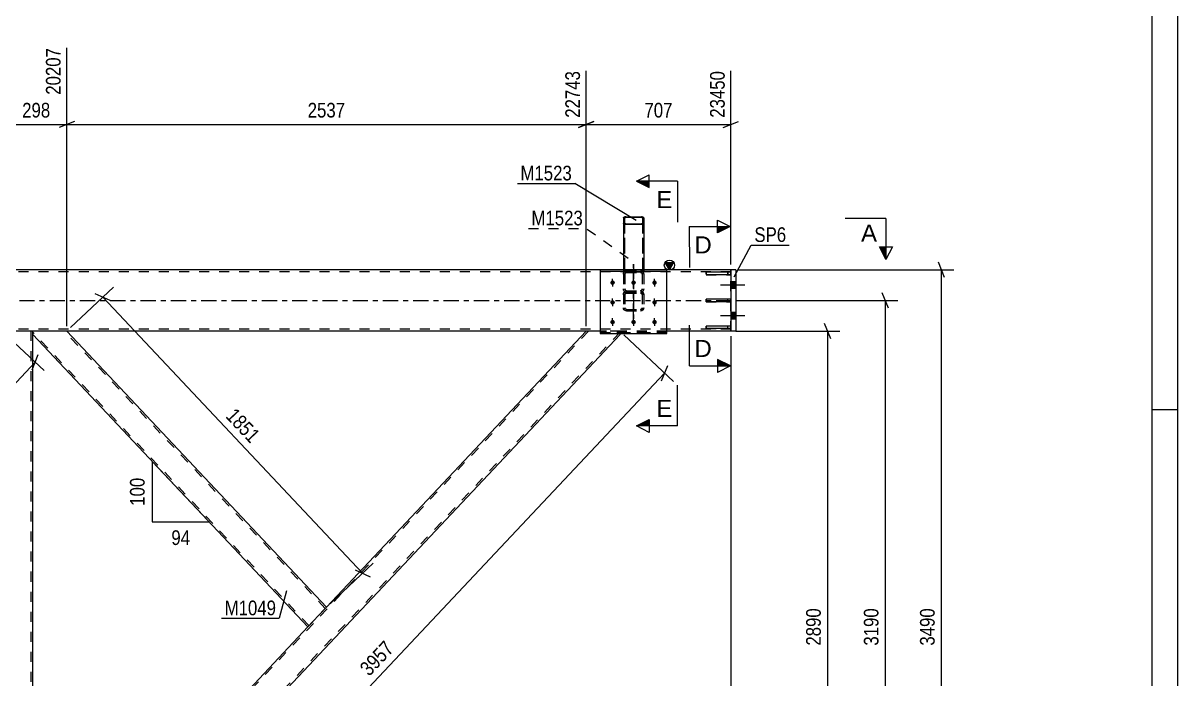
# Model space of a CAD drawing. Header units: millimetres. Extents: x -172 to 1017, y -617 to 224.
# Drawn here: x 791.3 to 1016.8, y -74 to 54.2 of the extents above; entities that cross this region are included whole.
import ezdxf

# ---------------------------------------------------------------- set-up
doc = ezdxf.new("R2010")
doc.units = ezdxf.units.MM
doc.linetypes.add('DXK_LINE_DOT2', pattern=[3.9198, 1.9599, -1.9599])
doc.linetypes.add('DXK_LINE_DOT3', pattern=[5.9187, 2.979, -0.9799, 0.9799, -0.9799])
doc.styles.add('Arial', font='ARIAL.TTF', dxfattribs={"height": 0.2})
doc.styles.add('Arial Narrow', font='ARIALN.TTF', dxfattribs={"height": 0.2})

# ---------------------------------------------------------------- blocks, each defined once
blk = doc.blocks.new('Unknown-761545786-1135')
at = {"color": 5, "linetype": 'Continuous'}
for p, q in [((1016.83, -617.35), (1016.83, 223.65)), ((1011.83, -612.35), (1011.83, 218.65)), ((1016.83, -21.35), (1011.83, -21.35))]:
    blk.add_line(p, q, dxfattribs=at)
blk = doc.blocks.new('Part-761545786-1601 - 1372')
at = {"color": 7, "linetype": 'DXK_LINE_DOT2'}
for p, q in [((929.5, -5.02), (924.7, -5.02)), ((924.7, -5.02), (924.7, -5.5)), ((924.7, -5.5), (929.5, -5.5)), ((928.9, -5.5), (928.9, -5.02)), ((929.5, -5.5), (929.5, -5.02))]:
    blk.add_line(p, q, dxfattribs=at)
blk = doc.blocks.new('Part-761545786-1577 - 1372')
at = {"color": 2, "linetype": 'Continuous'}
for p, q in [((917, 5.95), (904, 5.95)), ((904, 5.95), (904, -6.49)), ((904, 5.73), (917, 5.73)), ((917, -6.49), (917, 5.95)), ((904, -6.49), (917, -6.49))]:
    blk.add_line(p, q, dxfattribs=at)
at = {"color": 7, "linetype": 'DXK_LINE_DOT2'}
blk.add_line((904, -6.27), (917, -6.27), dxfattribs=at)
blk = doc.blocks.new('Part-761545786-1574 - 1372')
at = {"color": 7, "linetype": 'DXK_LINE_DOT3'}
blk.add_line((910.5, -3.58), (910.5, 7.12), dxfattribs=at)
at = {"color": 7, "linetype": 'DXK_LINE_DOT2'}
for p, q in [((908.54, 5.35), (908.5, 5.14)), ((908.5, 5.14), (908.5, -1.44)), ((908.55, 5.4), (908.54, 5.35)), ((908.82, 5.14), (908.84, 5.27)), ((908.82, 5.14), (908.82, -1.44)), ((909.14, 5.83), (908.89, 5.77)), ((909.02, 5.46), (909.14, 5.48)), ((909.14, 5.83), (911.86, 5.83)), ((909.14, 5.48), (911.86, 5.48)), ((912.1, 5.77), (911.86, 5.83)), ((911.86, 5.48), (911.98, 5.46)), ((912.16, 5.27), (912.18, 5.14)), ((912.18, 5.14), (912.18, -1.44)), ((912.46, 5.35), (912.45, 5.4)), ((912.5, 5.14), (912.46, 5.35)), ((912.5, 5.14), (912.5, -1.44)), ((908.5, 2.25), (908.55, 1.99)), ((908.5, 1.12), (908.55, 1.35)), ((908.55, 1.35), (908.69, 1.54)), ((908.69, 1.54), (908.89, 1.68)), ((908.84, 2.12), (908.82, 2.25)), ((908.84, 1.23), (908.82, 1.12)), ((908.91, 1.33), (908.84, 1.23)), ((908.89, 1.68), (909.14, 1.72)), ((908.89, 1.62), (909.14, 1.57)), ((909.02, 1.4), (908.91, 1.33)), ((909.14, 1.91), (909.02, 1.93)), ((909.14, 1.42), (909.02, 1.4)), ((909.14, 1.91), (911.86, 1.91)), ((909.14, 1.72), (911.86, 1.72)), ((909.14, 1.57), (911.86, 1.57)), ((909.14, 1.42), (911.86, 1.42)), ((911.98, 1.93), (911.86, 1.91)), ((911.86, 1.72), (912.1, 1.68)), ((911.86, 1.57), (912.1, 1.62)), ((911.98, 1.4), (911.86, 1.42)), ((912.09, 1.33), (911.98, 1.4)), ((912.16, 1.23), (912.09, 1.33)), ((912.1, 1.68), (912.31, 1.54)), ((912.18, 2.25), (912.16, 2.12)), ((912.18, 1.12), (912.16, 1.23)), ((912.31, 1.54), (912.45, 1.35)), ((912.45, 1.99), (912.5, 2.25)), ((912.45, 1.35), (912.5, 1.12)), ((908.55, -1.67), (908.5, -1.44)), ((908.69, -1.86), (908.55, -1.67)), ((908.89, -1.99), (908.69, -1.86)), ((908.82, -1.44), (908.84, -1.55)), ((908.84, -1.55), (908.91, -1.65)), ((909.14, -2.04), (908.89, -1.99)), ((908.91, -1.65), (909.02, -1.71)), ((909.02, -1.71), (909.14, -1.74)), ((909.14, -1.74), (911.86, -1.74)), ((909.14, -2.04), (911.86, -2.04)), ((911.86, -1.74), (911.98, -1.71)), ((912.1, -1.99), (911.86, -2.04)), ((911.98, -1.71), (912.09, -1.65)), ((912.09, -1.65), (912.16, -1.55)), ((912.31, -1.86), (912.1, -1.99)), ((912.16, -1.55), (912.18, -1.44)), ((912.45, -1.67), (912.31, -1.86)), ((912.5, -1.44), (912.45, -1.67))]:
    blk.add_line(p, q, dxfattribs=at)
for centre, radius, start, end in [((909.17, 5.17), 0.662, 114.32, 159.2417), ((909.15, 5.16), 0.331, 114.32, 159.2417), ((911.85, 5.16), 0.331, 20.7583, 65.68), ((911.83, 5.17), 0.662, 20.7583, 65.68), ((909.17, 2.22), 0.662, 200.7583, 245.68), ((909.15, 2.24), 0.331, 200.7583, 245.68), ((911.85, 2.24), 0.331, 294.32, 339.2417), ((911.83, 2.22), 0.662, 294.32, 339.2417)]:
    blk.add_arc(centre, radius, start, end, dxfattribs=at)
blk = doc.blocks.new('Part-761545786-1597 - 1372')
at = {"color": 2, "linetype": 'Continuous'}
for p, q in [((924.7, 5.2), (924.7, 5.5)), ((929.5, 5.5), (924.7, 5.5)), ((924.7, 5.2), (924.7, 5.02)), ((929.5, 5.02), (924.7, 5.02)), ((929.5, 5.5), (929.5, 5.02))]:
    blk.add_line(p, q, dxfattribs=at)
at = {"color": 7, "linetype": 'DXK_LINE_DOT2'}
for p, q in [((924.7, 5.2), (924.7, 5.2)), ((928.9, 5.02), (928.9, 5.5)), ((929.5, 5.5), (929.5, 5.5)), ((929.5, 5.5), (929.5, 5.5)), ((929.5, 5.02), (929.5, 5.02)), ((929.5, 5.02), (929.5, 5.02))]:
    blk.add_line(p, q, dxfattribs=at)
blk = doc.blocks.new('Part-761545786-1538 - 1372')
at = {"color": 7, "linetype": 'DXK_LINE_DOT3'}
blk.add_line((910.5, 7.12), (910.5, -3.58), dxfattribs=at)
at = {"color": 7, "linetype": 'DXK_LINE_DOT2'}
for p, q in [((908.5, 5.14), (908.55, 5.4)), ((908.5, 5.14), (908.5, -1.44)), ((908.84, 5.27), (908.82, 5.14)), ((908.82, 5.14), (908.82, -1.44)), ((908.89, 5.77), (909.14, 5.83)), ((909.14, 5.48), (909.02, 5.46)), ((909.14, 5.83), (911.86, 5.83)), ((909.14, 5.48), (911.86, 5.48)), ((911.86, 5.83), (912.1, 5.77)), ((911.98, 5.46), (911.86, 5.48)), ((912.18, 5.14), (912.16, 5.27)), ((912.18, 5.14), (912.18, -1.44)), ((912.45, 5.4), (912.5, 5.14)), ((912.5, 5.14), (912.5, -1.44)), ((908.55, 1.99), (908.5, 2.25)), ((908.55, 1.35), (908.5, 1.12)), ((908.69, 1.55), (908.55, 1.35)), ((908.89, 1.68), (908.69, 1.55)), ((908.82, 2.25), (908.84, 2.12)), ((908.82, 1.12), (908.84, 1.23)), ((908.84, 1.23), (908.91, 1.33)), ((909.14, 1.72), (908.89, 1.68)), ((909.14, 1.57), (908.89, 1.62)), ((908.91, 1.33), (909.02, 1.4)), ((909.02, 1.94), (909.14, 1.91)), ((909.02, 1.4), (909.14, 1.42)), ((909.14, 1.91), (911.86, 1.91)), ((909.14, 1.72), (911.86, 1.72)), ((909.14, 1.57), (911.86, 1.57)), ((909.14, 1.42), (911.86, 1.42)), ((911.86, 1.91), (911.98, 1.94)), ((912.1, 1.68), (911.86, 1.72)), ((912.1, 1.62), (911.86, 1.57)), ((911.86, 1.42), (911.98, 1.4)), ((911.98, 1.4), (912.09, 1.33)), ((912.09, 1.33), (912.16, 1.23)), ((912.31, 1.55), (912.1, 1.68)), ((912.16, 2.12), (912.18, 2.25)), ((912.16, 1.23), (912.18, 1.12)), ((912.45, 1.35), (912.31, 1.55)), ((912.5, 2.25), (912.45, 1.99)), ((912.5, 1.12), (912.45, 1.35)), ((908.5, -1.44), (908.55, -1.67)), ((908.55, -1.67), (908.69, -1.86)), ((908.69, -1.86), (908.89, -1.99)), ((908.84, -1.55), (908.82, -1.44)), ((908.91, -1.65), (908.84, -1.55)), ((908.89, -1.99), (909.14, -2.04)), ((909.02, -1.71), (908.91, -1.65)), ((909.14, -1.74), (909.02, -1.71)), ((909.14, -1.74), (911.86, -1.74)), ((909.14, -2.04), (911.86, -2.04)), ((911.98, -1.71), (911.86, -1.74)), ((911.86, -2.04), (912.1, -1.99)), ((912.09, -1.65), (911.98, -1.71)), ((912.16, -1.55), (912.09, -1.65)), ((912.1, -1.99), (912.31, -1.86)), ((912.18, -1.44), (912.16, -1.55)), ((912.31, -1.86), (912.45, -1.67)), ((912.45, -1.67), (912.5, -1.44))]:
    blk.add_line(p, q, dxfattribs=at)
for centre, radius, start, end in [((909.17, 5.17), 0.662, 114.32, 159.2417), ((909.15, 5.16), 0.331, 114.32, 159.2417), ((911.85, 5.16), 0.331, 20.7583, 65.68), ((911.83, 5.17), 0.662, 20.7583, 65.68), ((909.17, 2.22), 0.662, 200.7583, 245.68), ((909.15, 2.24), 0.331, 200.7583, 245.68), ((911.85, 2.24), 0.331, 294.32, 339.2417), ((911.83, 2.22), 0.662, 294.32, 339.2417)]:
    blk.add_arc(centre, radius, start, end, dxfattribs=at)
blk = doc.blocks.new('Part-761545786-1580 - 1372')
at = {"color": 7, "linetype": 'DXK_LINE_DOT2'}
for p, q in [((917, 5.95), (904, 5.95)), ((904, 5.95), (904, -6.49)), ((904, 5.73), (917, 5.73)), ((917, -6.49), (917, 5.95)), ((917, -6.27), (904, -6.27)), ((904, -6.49), (917, -6.49))]:
    blk.add_line(p, q, dxfattribs=at)
blk = doc.blocks.new('Part-761545786-1596 - 1372')
at = {"color": 2, "linetype": 'Continuous'}
for p, q in [((924.7, -0.24), (924.7, 0.24)), ((929.5, 0.24), (924.7, 0.24)), ((929.5, -0.24), (929.5, 0.24)), ((929.5, -0.24), (924.7, -0.24))]:
    blk.add_line(p, q, dxfattribs=at)
at = {"color": 7, "linetype": 'DXK_LINE_DOT2'}
for p, q in [((928.9, -0.24), (928.9, 0.24)), ((929.5, 0.24), (929.5, 0.24)), ((929.5, 0.24), (929.5, 0.24)), ((929.5, -0.24), (929.5, -0.24)), ((929.5, -0.24), (929.5, -0.24))]:
    blk.add_line(p, q, dxfattribs=at)
blk = doc.blocks.new('Part-761545786-1598 - 1372')
at = {"color": 2, "linetype": 'Continuous'}
for p, q in [((924.7, -5.2), (924.7, -5.02)), ((929.5, -5.02), (924.7, -5.02)), ((924.7, -5.5), (924.7, -5.2)), ((929.5, -5.5), (924.7, -5.5)), ((929.5, -5.5), (929.5, -5.02))]:
    blk.add_line(p, q, dxfattribs=at)
at = {"color": 7, "linetype": 'DXK_LINE_DOT2'}
for p, q in [((924.7, -5.2), (924.7, -5.2)), ((928.9, -5.5), (928.9, -5.02)), ((929.5, -5.02), (929.5, -5.02)), ((929.5, -5.02), (929.5, -5.02)), ((929.5, -5.5), (929.5, -5.5)), ((929.5, -5.5), (929.5, -5.5))]:
    blk.add_line(p, q, dxfattribs=at)
blk = doc.blocks.new('Part-761545786-1599 - 1372')
at = {"color": 7, "linetype": 'DXK_LINE_DOT2'}
for p, q in [((929.5, 0.24), (924.7, 0.24)), ((924.7, 0.24), (924.7, -0.24)), ((928.9, -0.24), (928.9, 0.24)), ((929.5, -0.24), (929.5, 0.24)), ((924.7, -0.24), (929.5, -0.24))]:
    blk.add_line(p, q, dxfattribs=at)
blk = doc.blocks.new('Part-761545786-1600 - 1372')
at = {"color": 7, "linetype": 'DXK_LINE_DOT2'}
for p, q in [((929.5, 5.5), (924.7, 5.5)), ((924.7, 5.5), (924.7, 5.02)), ((924.7, 5.02), (929.5, 5.02)), ((928.9, 5.5), (928.9, 5.02)), ((929.5, 5.02), (929.5, 5.5))]:
    blk.add_line(p, q, dxfattribs=at)
blk = doc.blocks.new('Part-761545786-1616 - 1372')
at = {"linetype": 'Continuous'}
blk.add_hatch(color=2, dxfattribs=at).paths.add_polyline_path([(917.5, 6), (916.7, 7.4), (918.3, 7.4)])
at = {"color": 2, "linetype": 'Continuous'}
for p, q in [((917.5, 6), (916.7, 7.4)), ((916.7, 7.4), (918.3, 7.4)), ((918.3, 7.4), (917.5, 6)), ((908.5, 6), (672.5, 6)), ((929.5, 6), (912.5, 6)), ((904, -6), (677, -6)), ((929.5, -6), (917, -6))]:
    blk.add_line(p, q, dxfattribs=at)
at = {"color": 7, "linetype": 'DXK_LINE_DOT2'}
for p, q in [((929.5, 5.6), (-8.5, 5.6)), ((912.5, 6), (908.5, 6)), ((929.5, -6), (929.5, 6)), ((929.5, -5.6), (-8.5, -5.6)), ((917, -6), (904, -6))]:
    blk.add_line(p, q, dxfattribs=at)
at = {"color": 7, "linetype": 'DXK_LINE_DOT3'}
blk.add_line((-8.5, 0), (929.5, 0), dxfattribs=at)
at = {"color": 2, "linetype": 'Continuous'}
blk.add_circle((917.5, 6.9), 1, dxfattribs=at)
blk = doc.blocks.new('Part-761545786-1727 - 1372')
at = {"color": 2, "linetype": 'Continuous'}
for p, q in [((908.5, 16.16), (908.53, 16.23)), ((908.5, 16.16), (908.5, 6)), ((908.53, 16.23), (908.64, 16.28)), ((908.64, 16.28), (908.79, 16.32))]:
    blk.add_line(p, q, dxfattribs=at)
at = {"color": 7, "linetype": 'DXK_LINE_DOT2'}
for p, q in [((908.76, 16.19), (908.74, 16.16)), ((908.74, 16.16), (908.74, 5.69)), ((908.81, 16.22), (908.76, 16.19)), ((908.79, 16.32), (908.98, 16.33)), ((908.89, 16.24), (908.81, 16.22)), ((908.98, 16.25), (908.89, 16.24)), ((908.98, 16.33), (912.02, 16.33)), ((908.98, 16.25), (912.02, 16.25)), ((912.02, 16.33), (912.2, 16.32)), ((912.11, 16.24), (912.02, 16.25)), ((912.19, 16.22), (912.11, 16.24)), ((912.24, 16.19), (912.19, 16.22)), ((912.2, 16.32), (912.36, 16.28)), ((912.26, 16.16), (912.24, 16.19)), ((912.26, 16.16), (912.26, 5.69)), ((912.36, 16.28), (912.46, 16.23)), ((912.46, 16.23), (912.5, 16.16)), ((912.5, 16.16), (912.5, 5.69)), ((908.53, 14.99), (908.5, 15.05)), ((908.64, 14.93), (908.53, 14.99)), ((908.79, 14.89), (908.64, 14.93)), ((908.74, 15.05), (908.76, 15.02)), ((908.76, 15.02), (908.81, 14.99)), ((908.98, 14.88), (908.79, 14.89)), ((908.81, 14.99), (908.89, 14.97)), ((908.89, 14.97), (908.98, 14.96)), ((908.98, 14.96), (912.02, 14.96)), ((908.98, 14.88), (912.02, 14.88)), ((912.02, 14.96), (912.11, 14.97)), ((912.2, 14.89), (912.02, 14.88)), ((912.11, 14.97), (912.19, 14.99)), ((912.19, 14.99), (912.24, 15.02)), ((912.36, 14.93), (912.2, 14.89)), ((912.24, 15.02), (912.26, 15.05)), ((912.46, 14.99), (912.36, 14.93)), ((912.5, 15.05), (912.46, 14.99)), ((912.5, 6), (908.5, 6)), ((908.5, 6), (908.5, 5.69)), ((908.5, 5.83), (908.74, 5.83)), ((908.5, 5.69), (908.53, 5.62)), ((908.53, 5.62), (908.64, 5.56)), ((908.64, 5.56), (908.79, 5.53)), ((908.76, 5.65), (908.74, 5.69)), ((908.81, 5.63), (908.76, 5.65)), ((908.79, 5.53), (908.98, 5.51)), ((908.89, 5.61), (908.81, 5.63)), ((908.98, 5.6), (908.89, 5.61)), ((908.98, 5.6), (912.02, 5.6)), ((908.98, 5.51), (912.02, 5.51)), ((912.11, 5.61), (912.02, 5.6)), ((912.02, 5.51), (912.2, 5.53)), ((912.19, 5.63), (912.11, 5.61)), ((912.24, 5.65), (912.19, 5.63)), ((912.2, 5.53), (912.36, 5.56)), ((912.26, 5.69), (912.24, 5.65)), ((912.26, 5.83), (912.5, 5.83)), ((912.36, 5.56), (912.46, 5.62)), ((912.46, 5.62), (912.5, 5.69))]:
    blk.add_line(p, q, dxfattribs=at)
blk = doc.blocks.new('Part-761545786-1730 - 1372')
at = {"color": 2, "linetype": 'Continuous'}
for p, q in [((908.54, 16.23), (908.5, 16.16)), ((908.5, 16.16), (908.5, 5.95)), ((908.64, 16.28), (908.54, 16.23)), ((908.8, 16.32), (908.64, 16.28)), ((908.74, 16.16), (908.76, 16.19)), ((908.74, 16.16), (908.74, 15.05)), ((908.76, 16.19), (908.81, 16.22)), ((908.98, 16.33), (908.8, 16.32)), ((908.81, 16.22), (908.89, 16.24)), ((908.89, 16.24), (908.98, 16.25)), ((908.98, 16.33), (912.02, 16.33)), ((908.98, 16.25), (912.02, 16.25)), ((912.2, 16.32), (912.02, 16.33)), ((912.02, 16.25), (912.11, 16.24)), ((912.11, 16.24), (912.19, 16.22)), ((912.19, 16.22), (912.24, 16.19)), ((912.36, 16.28), (912.2, 16.32)), ((912.24, 16.19), (912.26, 16.16)), ((912.26, 16.16), (912.26, 15.05)), ((912.46, 16.23), (912.36, 16.28)), ((912.5, 16.16), (912.46, 16.23)), ((912.5, 16.16), (912.5, 5.95)), ((908.5, 15.05), (908.54, 14.99)), ((908.54, 14.99), (908.64, 14.93)), ((908.64, 14.93), (908.8, 14.89)), ((908.76, 15.02), (908.74, 15.05)), ((908.81, 14.99), (908.76, 15.02)), ((908.8, 14.89), (908.98, 14.88)), ((908.89, 14.97), (908.81, 14.99)), ((908.98, 14.96), (908.89, 14.97)), ((908.98, 14.96), (912.02, 14.96)), ((908.98, 14.88), (912.02, 14.88)), ((912.11, 14.97), (912.02, 14.96)), ((912.02, 14.88), (912.2, 14.89)), ((912.19, 14.99), (912.11, 14.97)), ((912.24, 15.02), (912.19, 14.99)), ((912.2, 14.89), (912.36, 14.93)), ((912.26, 15.05), (912.24, 15.02)), ((912.36, 14.93), (912.46, 14.99)), ((912.46, 14.99), (912.5, 15.05))]:
    blk.add_line(p, q, dxfattribs=at)
at = {"color": 7, "linetype": 'DXK_LINE_DOT2'}
for p, q in [((908.74, 15.05), (908.74, 5.69)), ((912.26, 15.05), (912.26, 5.69)), ((912.5, 6), (908.5, 6)), ((908.5, 5.95), (908.5, 5.69)), ((908.5, 5.83), (908.74, 5.83)), ((908.54, 5.62), (908.5, 5.69)), ((908.64, 5.56), (908.54, 5.62)), ((908.8, 5.53), (908.64, 5.56)), ((908.74, 5.69), (908.76, 5.65)), ((908.76, 5.65), (908.81, 5.63)), ((908.98, 5.51), (908.8, 5.53)), ((908.81, 5.63), (908.89, 5.61)), ((908.89, 5.61), (908.98, 5.6)), ((908.98, 5.6), (912.02, 5.6)), ((912.02, 5.51), (908.98, 5.51)), ((912.02, 5.6), (912.11, 5.61)), ((912.2, 5.53), (912.02, 5.51)), ((912.11, 5.61), (912.19, 5.63)), ((912.19, 5.63), (912.24, 5.65)), ((912.36, 5.56), (912.2, 5.53)), ((912.24, 5.65), (912.26, 5.69)), ((912.26, 5.83), (912.5, 5.83)), ((912.46, 5.62), (912.36, 5.56)), ((912.5, 5.69), (912.46, 5.62)), ((912.5, 5.95), (912.5, 5.69))]:
    blk.add_line(p, q, dxfattribs=at)
blk = doc.blocks.new('Part-761545786-1853 - 1372')
at = {"color": 2, "linetype": 'Continuous'}
for p, q in [((930.5, 6), (929.5, 6)), ((929.5, 6), (929.5, -6)), ((930.5, 6), (930.5, -6)), ((930.5, -6), (929.5, -6))]:
    blk.add_line(p, q, dxfattribs=at)
blk = doc.blocks.new('Part-761545786-1936 - 1372')
at = {"color": 7, "linetype": 'DXK_LINE_DOT2'}
for p, q in [((901.67, -6), (793.14, -121.41)), ((907.86, -6.19), (799.33, -121.6)), ((907.86, -6), (901.23, -6)), ((907.86, -6.49), (907.86, -6)), ((850.5, -59.95), (846.88, -63.8)), ((799.77, -121.6), (793.14, -121.6))]:
    blk.add_line(p, q, dxfattribs=at)
at = {"color": 2, "linetype": 'Continuous'}
for p, q in [((907.86, -6.66), (799.77, -121.6)), ((901.23, -6), (850.5, -59.95)), ((907.86, -6.66), (907.86, -6.49)), ((846.88, -63.8), (793.14, -120.94)), ((793.14, -121.6), (793.14, -120.94))]:
    blk.add_line(p, q, dxfattribs=at)
blk = doc.blocks.new('Part-761545786-1941 - 1372')
at = {"color": 2, "linetype": 'Continuous'}
for p, q in [((793.14, -6.66), (793.14, -6)), ((846.88, -63.8), (793.14, -6.66)), ((850.5, -59.95), (799.77, -6)), ((850.06, -60.41), (846.88, -63.8)), ((850.5, -59.95), (850.06, -60.41))]:
    blk.add_line(p, q, dxfattribs=at)
at = {"color": 7, "linetype": 'DXK_LINE_DOT2'}
for p, q in [((799.77, -6), (793.14, -6)), ((847.1, -63.57), (793.14, -6.19)), ((850.28, -60.18), (799.33, -6)), ((850.47, -59.98), (850.06, -60.41)), ((847.1, -63.57), (847.11, -63.55))]:
    blk.add_line(p, q, dxfattribs=at)
blk = doc.blocks.new('Part-761545786-1966 - 1372')
at = {"color": 7, "linetype": 'DXK_LINE_DOT2'}
for p, q in [((793.14, -6), (787.86, -6)), ((787.86, -6.66), (787.86, -6)), ((788.18, -121.6), (788.18, -6)), ((792.82, -121.6), (792.82, -6)), ((793.14, -6.66), (793.14, -6)), ((787.86, -121.6), (787.86, -120.94)), ((793.14, -121.6), (787.86, -121.6)), ((793.14, -121.6), (793.14, -120.94))]:
    blk.add_line(p, q, dxfattribs=at)
at = {"color": 2, "linetype": 'Continuous'}
for p, q in [((787.86, -120.94), (787.86, -6.66)), ((793.14, -120.94), (793.14, -6.66))]:
    blk.add_line(p, q, dxfattribs=at)
blk = doc.blocks.new('Bolt-761545786-2017 - 1372')
at = {"linetype": 'Continuous'}
for points in [[(906.4, 3.89), (906.49, 3.88), (906.58, 3.85), (906.66, 3.81), (906.73, 3.75), (906.78, 3.68), (906.82, 3.6), (906.84, 3.52), (906.84, 3.43), (906.82, 3.35), (906.78, 3.27), (906.73, 3.2), (906.66, 3.14), (906.58, 3.1), (906.49, 3.07), (906.4, 3.06), (906.31, 3.07), (906.22, 3.1), (906.14, 3.14), (906.07, 3.2), (906.02, 3.27), (905.98, 3.35), (905.96, 3.43), (905.96, 3.52), (905.98, 3.6), (906.02, 3.68), (906.07, 3.75), (906.14, 3.81), (906.22, 3.85), (906.31, 3.88)], [(910.5, 3.89), (910.59, 3.88), (910.68, 3.85), (910.76, 3.81), (910.83, 3.75), (910.88, 3.68), (910.92, 3.6), (910.94, 3.52), (910.94, 3.43), (910.92, 3.35), (910.88, 3.27), (910.83, 3.2), (910.76, 3.14), (910.68, 3.1), (910.59, 3.07), (910.5, 3.06), (910.41, 3.07), (910.32, 3.1), (910.24, 3.14), (910.17, 3.2), (910.12, 3.27), (910.08, 3.35), (910.06, 3.43), (910.06, 3.52), (910.08, 3.6), (910.12, 3.68), (910.17, 3.75), (910.24, 3.81), (910.32, 3.85), (910.41, 3.88)], [(914.6, 3.89), (914.69, 3.88), (914.78, 3.85), (914.86, 3.81), (914.93, 3.75), (914.98, 3.68), (915.02, 3.6), (915.04, 3.52), (915.04, 3.43), (915.02, 3.35), (914.98, 3.27), (914.93, 3.2), (914.86, 3.14), (914.78, 3.1), (914.69, 3.07), (914.6, 3.06), (914.51, 3.07), (914.42, 3.1), (914.34, 3.14), (914.27, 3.2), (914.22, 3.27), (914.18, 3.35), (914.16, 3.43), (914.16, 3.52), (914.18, 3.6), (914.22, 3.68), (914.27, 3.75), (914.34, 3.81), (914.42, 3.85), (914.51, 3.88)], [(906.4, 0.04), (906.49, 0.03), (906.58, 0), (906.66, -0.04), (906.73, -0.1), (906.78, -0.17), (906.82, -0.25), (906.84, -0.33), (906.84, -0.42), (906.82, -0.5), (906.78, -0.58), (906.73, -0.65), (906.66, -0.71), (906.58, -0.75), (906.49, -0.78), (906.4, -0.79), (906.31, -0.78), (906.22, -0.75), (906.14, -0.71), (906.07, -0.65), (906.02, -0.58), (905.98, -0.5), (905.96, -0.42), (905.96, -0.33), (905.98, -0.25), (906.02, -0.17), (906.07, -0.1), (906.14, -0.04), (906.22, 0), (906.31, 0.03)], [(914.6, 0.04), (914.69, 0.03), (914.78, 0), (914.86, -0.04), (914.93, -0.1), (914.98, -0.17), (915.02, -0.25), (915.04, -0.33), (915.04, -0.42), (915.02, -0.5), (914.98, -0.58), (914.93, -0.65), (914.86, -0.71), (914.78, -0.75), (914.69, -0.78), (914.6, -0.79), (914.51, -0.78), (914.42, -0.75), (914.34, -0.71), (914.27, -0.65), (914.22, -0.58), (914.18, -0.5), (914.16, -0.42), (914.16, -0.33), (914.18, -0.25), (914.22, -0.17), (914.27, -0.1), (914.34, -0.04), (914.42, 0), (914.51, 0.03)], [(906.4, -3.82), (906.49, -3.83), (906.58, -3.85), (906.66, -3.9), (906.73, -3.95), (906.78, -4.02), (906.82, -4.1), (906.84, -4.19), (906.84, -4.27), (906.82, -4.36), (906.78, -4.44), (906.73, -4.51), (906.66, -4.56), (906.58, -4.61), (906.49, -4.63), (906.4, -4.64), (906.31, -4.63), (906.22, -4.61), (906.14, -4.56), (906.07, -4.51), (906.02, -4.44), (905.98, -4.36), (905.96, -4.27), (905.96, -4.19), (905.98, -4.1), (906.02, -4.02), (906.07, -3.95), (906.14, -3.9), (906.22, -3.85), (906.31, -3.83)], [(910.5, -3.82), (910.59, -3.83), (910.68, -3.85), (910.76, -3.9), (910.83, -3.95), (910.88, -4.02), (910.92, -4.1), (910.94, -4.19), (910.94, -4.27), (910.92, -4.36), (910.88, -4.44), (910.83, -4.51), (910.76, -4.56), (910.68, -4.61), (910.59, -4.63), (910.5, -4.64), (910.41, -4.63), (910.32, -4.61), (910.24, -4.56), (910.17, -4.51), (910.12, -4.44), (910.08, -4.36), (910.06, -4.27), (910.06, -4.19), (910.08, -4.1), (910.12, -4.02), (910.17, -3.95), (910.24, -3.9), (910.32, -3.85), (910.41, -3.83)], [(914.6, -3.82), (914.69, -3.83), (914.78, -3.85), (914.86, -3.9), (914.93, -3.95), (914.98, -4.02), (915.02, -4.1), (915.04, -4.19), (915.04, -4.27), (915.02, -4.36), (914.98, -4.44), (914.93, -4.51), (914.86, -4.56), (914.78, -4.61), (914.69, -4.63), (914.6, -4.64), (914.51, -4.63), (914.42, -4.61), (914.34, -4.56), (914.27, -4.51), (914.22, -4.44), (914.18, -4.36), (914.16, -4.27), (914.16, -4.19), (914.18, -4.1), (914.22, -4.02), (914.27, -3.95), (914.34, -3.9), (914.42, -3.85), (914.51, -3.83)]]:
    blk.add_hatch(color=1, dxfattribs=at).paths.add_polyline_path(points)
at = {"color": 1, "linetype": 'Continuous'}
for p, q in [((906.4, 3.87), (906.4, 2.74)), ((910.5, 3.87), (910.5, 2.74)), ((914.6, 3.87), (914.6, 2.74)), ((906.4, 0.02), (906.4, -1.12)), ((914.6, 0.02), (914.6, -1.12)), ((906.4, -3.83), (906.4, -4.97)), ((910.5, -3.83), (910.5, -4.97)), ((914.6, -3.83), (914.6, -4.97))]:
    blk.add_line(p, q, dxfattribs=at)
blk = doc.blocks.new('Bolt-761545786-2018 - 1372')
at = {"color": 1, "linetype": 'DXK_LINE_DOT2'}
for p, q in [((906.4, 3.08), (906.4, 4.21)), ((910.5, 3.08), (910.5, 4.21)), ((914.6, 3.08), (914.6, 4.21)), ((906.4, -0.77), (906.4, 0.36)), ((914.6, -0.77), (914.6, 0.36)), ((906.4, -4.63), (906.4, -3.49)), ((910.5, -4.63), (910.5, -3.49)), ((914.6, -4.63), (914.6, -3.49))]:
    blk.add_line(p, q, dxfattribs=at)
blk = doc.blocks.new('Bolt-761545786-2021 - 1372')
at = {"linetype": 'Continuous'}
for points in [[(929.5, 3.66), (929.5, 2.34), (930.5, 2.34), (930.5, 3.66)], [(929.5, 3.66), (929.5, 2.34), (930.5, 2.34), (930.5, 3.66)], [(929.5, -2.34), (929.5, -3.66), (930.5, -3.66), (930.5, -2.34)], [(929.5, -2.34), (929.5, -3.66), (930.5, -3.66), (930.5, -2.34)]]:
    blk.add_hatch(color=1, dxfattribs=at).paths.add_polyline_path(points)
at = {"color": 1, "linetype": 'Continuous'}
for p, q in [((932.26, 3), (927.5, 3)), ((932.26, 3), (927.5, 3)), ((930.5, 3.66), (929.5, 3.66)), ((930.5, 3.66), (929.5, 3.66)), ((930.5, 2.34), (929.5, 2.34)), ((930.5, 2.34), (929.5, 2.34)), ((932.26, -3), (927.5, -3)), ((932.26, -3), (927.5, -3)), ((930.5, -2.34), (929.5, -2.34)), ((930.5, -2.34), (929.5, -2.34)), ((930.5, -3.66), (929.5, -3.66)), ((930.5, -3.66), (929.5, -3.66))]:
    blk.add_line(p, q, dxfattribs=at)
blk = doc.blocks.new('StraightDimension-761545786-2503 - 1372')
at = {"color": 7, "linetype": 'Continuous'}
blk.add_line((929.5, -7), (929.5, -193.72), dxfattribs=at)
blk = doc.blocks.new('StraightDimension-761545786-3140 - 1372')
at = {"color": 7, "linetype": 'Continuous'}
for p, q in [((788.59, -7.35), (795.37, -13.72)), ((793.03, -13.58), (794.21, -10.57)), ((739.88, -69.22), (793.62, -12.08)), ((734.85, -64.49), (741.63, -70.86)), ((740.47, -67.71), (739.29, -70.72))]:
    blk.add_line(p, q, dxfattribs=at)
at = {"color": 0}
blk.add_wipeout([(769.12, -37.03), (766.06, -34.15), (760.23, -40.36), (763.29, -43.23)], dxfattribs=at)
at = {"color": 3, "style": 'Arial Narrow'}
blk.add_text('1961', height=2.863, rotation=46.7591, dxfattribs=at).set_placement((763.26, -42.38))
blk = doc.blocks.new('StraightDimension-761545786-2677 - 1372')
at = {"color": 7, "linetype": 'Continuous'}
for p, q in [((908.59, -6.69), (918.32, -15.83)), ((915.98, -15.69), (917.16, -12.69)), ((808.15, -129.48), (916.57, -14.19)), ((800.5, -122.29), (809.89, -131.12)), ((808.74, -127.98), (807.56, -130.98))]:
    blk.add_line(p, q, dxfattribs=at)
at = {"color": 0}
blk.add_wipeout([(864.73, -68.22), (861.67, -65.34), (855.84, -71.54), (858.9, -74.42)], dxfattribs=at)
at = {"color": 3, "style": 'Arial Narrow'}
blk.add_text('3957', height=2.863, rotation=46.7591, dxfattribs=at).set_placement((858.87, -73.57))
blk = doc.blocks.new('StraightDimension-761545786-3371 - 1372')
at = {"color": 7, "linetype": 'Continuous'}
for p, q in [((949.02, -7.5), (947.82, -4.5)), ((930.5, -6), (950.82, -6)), ((948.42, -121.6), (948.42, -6)), ((874.5, -121.6), (950.82, -121.6)), ((947.82, -120.1), (949.02, -123.1))]:
    blk.add_line(p, q, dxfattribs=at)
at = {"color": 0}
blk.add_wipeout([(947.67, -59.54), (943.47, -59.54), (943.47, -68.06), (947.67, -68.06)], dxfattribs=at)
at = {"color": 3, "style": 'Arial Narrow'}
blk.add_text('2890', height=2.863, rotation=90.0002, dxfattribs=at).set_placement((947.07, -67.46))
blk = doc.blocks.new('StraightDimension-761545786-2256 - 1372')
at = {"color": 7, "linetype": 'Continuous'}
for p, q in [((799.77, -5), (799.77, 49.35)), ((901.23, -5), (901.23, 44.85)), ((801.27, 35), (798.27, 33.8)), ((799.77, 34.4), (901.23, 34.4)), ((899.73, 33.8), (902.73, 35))]:
    blk.add_line(p, q, dxfattribs=at)
at = {"color": 0, "linetype": 'Continuous'}
blk.add_wipeout([(900.63, 45.45), (896.43, 45.45), (896.43, 35.1), (900.63, 35.1)], dxfattribs=at)
at = {"color": 0}
blk.add_wipeout([(854.76, 35.15), (854.76, 39.35), (846.24, 39.35), (846.24, 35.15)], dxfattribs=at)
at = {"color": 3, "linetype": 'Continuous', "style": 'Arial Narrow'}
blk.add_text('22743', height=2.863, rotation=90.0002, dxfattribs=at).set_placement((900.03, 35.7))
at = {"color": 3, "style": 'Arial Narrow'}
blk.add_text('2537', height=2.863, dxfattribs=at).set_placement((846.84, 35.75))
blk = doc.blocks.new('StraightDimension-761545786-2134 - 1372')
at = {"color": 7, "linetype": 'Continuous'}
for p, q in [((929.5, -7), (929.5, -85.35)), ((873.5, -120.6), (873.5, -80.1)), ((875, -82.35), (872, -83.55)), ((873.5, -82.95), (929.5, -82.95)), ((928, -83.55), (931, -82.35))]:
    blk.add_line(p, q, dxfattribs=at)
at = {"color": 0}
blk.add_wipeout([(905.76, -82.2), (905.76, -78), (897.24, -78), (897.24, -82.2)], dxfattribs=at)
at = {"color": 3, "style": 'Arial Narrow'}
blk.add_text('1400', height=2.863, dxfattribs=at).set_placement((897.84, -81.6))
blk = doc.blocks.new('StraightDimension-761545786-2245 - 1372')
at = {"color": 7, "linetype": 'Continuous'}
for p, q in [((787.86, -5), (787.86, 49.35)), ((799.77, -5), (799.77, 49.35)), ((786.36, 33.8), (789.36, 35)), ((787.86, 34.4), (799.77, 34.4)), ((801.27, 35), (798.27, 33.8))]:
    blk.add_line(p, q, dxfattribs=at)
at = {"color": 0}
blk.add_wipeout([(797.16, 35.15), (797.16, 39.35), (790.47, 39.35), (790.47, 35.15)], dxfattribs=at)
at = {"color": 0, "linetype": 'Continuous'}
blk.add_wipeout([(799.17, 49.95), (794.97, 49.95), (794.97, 39.6), (799.17, 39.6)], dxfattribs=at)
at = {"color": 3, "linetype": 'Continuous', "style": 'Arial Narrow'}
blk.add_text('20207', height=2.863, rotation=90.0002, dxfattribs=at).set_placement((798.57, 40.2))
at = {"color": 3, "style": 'Arial Narrow'}
blk.add_text('298', height=2.863, dxfattribs=at).set_placement((791.07, 35.75))
blk = doc.blocks.new('StraightDimension-761545786-2270 - 1372')
at = {"color": 7, "linetype": 'Continuous'}
for p, q in [((901.23, -5), (901.23, 44.85)), ((929.5, 7), (929.5, 44.85)), ((902.73, 35), (899.73, 33.8)), ((901.23, 34.4), (929.5, 34.4)), ((928, 33.8), (931, 35))]:
    blk.add_line(p, q, dxfattribs=at)
at = {"color": 0, "linetype": 'Continuous'}
blk.add_wipeout([(928.9, 45.45), (924.7, 45.45), (924.7, 35.1), (928.9, 35.1)], dxfattribs=at)
at = {"color": 0}
blk.add_wipeout([(918.71, 35.15), (918.71, 39.35), (912.02, 39.35), (912.02, 35.15)], dxfattribs=at)
at = {"color": 3, "linetype": 'Continuous', "style": 'Arial Narrow'}
blk.add_text('23450', height=2.863, rotation=90.0002, dxfattribs=at).set_placement((928.3, 35.7))
at = {"color": 3, "style": 'Arial Narrow'}
blk.add_text('707', height=2.863, dxfattribs=at).set_placement((912.62, 35.75))
blk = doc.blocks.new('AngleDimension-761545786-7758 - 1372')
at = {"color": 7, "linetype": 'Continuous'}
for p, q in [((816.49, -31.49), (827.59, -43.29)), ((816.49, -31.49), (816.49, -43.29)), ((820.69, -35.96), (827.59, -43.29)), ((816.49, -43.29), (827.59, -43.29))]:
    blk.add_line(p, q, dxfattribs=at)
at = {"color": 0}
for points in [[(815.59, -34.05), (811.39, -34.05), (811.39, -40.73), (815.59, -40.73)], [(824.46, -48.39), (824.46, -44.19), (819.61, -44.19), (819.61, -48.39)]]:
    blk.add_wipeout(points, dxfattribs=at)
at = {"color": 3, "style": 'Arial Narrow'}
blk.add_text('100', height=2.863, rotation=90.0002, dxfattribs=at).set_placement((814.99, -40.13))
blk.add_text('94', height=2.863, dxfattribs=at).set_placement((820.21, -47.79))
blk = doc.blocks.new('StraightDimension-761545786-2495 - 1372')
at = {"color": 7, "linetype": 'Continuous'}
for p, q in [((960.29, -1.5), (959.09, 1.5)), ((930.5, 0), (962.09, 0)), ((959.69, -127.6), (959.69, 0)), ((959.09, -126.1), (960.29, -129.1)), ((874.5, -127.6), (962.09, -127.6))]:
    blk.add_line(p, q, dxfattribs=at)
at = {"color": 0}
blk.add_wipeout([(958.94, -59.54), (954.74, -59.54), (954.74, -68.06), (958.94, -68.06)], dxfattribs=at)
at = {"color": 3, "style": 'Arial Narrow'}
blk.add_text('3190', height=2.863, rotation=90.0002, dxfattribs=at).set_placement((958.34, -67.46))
blk = doc.blocks.new('StraightDimension-761545786-2656 - 1372')
at = {"color": 7, "linetype": 'Continuous'}
for p, q in [((800.5, -5.31), (808.9, 2.59)), ((808.29, -0.04), (805.36, 1.32)), ((806.83, 0.64), (857.56, -53.31)), ((851.23, -59.26), (859.64, -51.35)), ((856.1, -52.62), (859.03, -53.99))]:
    blk.add_line(p, q, dxfattribs=at)
at = {"color": 0}
blk.add_wipeout([(835.66, -28.92), (838.72, -26.04), (832.88, -19.84), (829.83, -22.72)], dxfattribs=at)
at = {"color": 3, "style": 'Arial Narrow'}
blk.add_text('1851', height=2.863, rotation=-46.7591, dxfattribs=at).set_placement((830.67, -22.74))
blk = doc.blocks.new('StraightDimension-761545786-12948 - 1372')
at = {"color": 7, "linetype": 'Continuous'}
for p, q in [((971.26, 4.5), (970.06, 7.5)), ((930.82, 6), (973.06, 6)), ((970.66, -133.6), (970.66, 6)), ((970.06, -132.1), (971.26, -135.1)), ((867.7, -133.6), (973.06, -133.6))]:
    blk.add_line(p, q, dxfattribs=at)
at = {"color": 0}
blk.add_wipeout([(969.91, -59.54), (965.71, -59.54), (965.71, -68.06), (969.91, -68.06)], dxfattribs=at)
at = {"color": 3, "style": 'Arial Narrow'}
blk.add_text('3490', height=2.863, rotation=90.0002, dxfattribs=at).set_placement((969.31, -67.46))
blk = doc.blocks.new('Mark-761545786-7898 - 1372')
at = {"color": 0}
blk.add_wipeout([(900.6, 14.67), (900.6, 17.67), (890.55, 17.67), (890.55, 14.67)], dxfattribs=at)
blk.add_wipeout([(900.6, 14.67), (900.6, 17.67), (890.55, 17.67), (890.55, 14.67)], dxfattribs=at)
at = {"color": 30, "linetype": 'DXK_LINE_DOT2'}
for p in [(889.95, 14.07), (909.42, 8.2)]:
    blk.add_line(p, (901.2, 14.07), dxfattribs=at)
at = {"color": 3, "style": 'Arial Narrow'}
blk.add_text('M1523', height=2.863, dxfattribs=at).set_placement((890.55, 14.67))
blk = doc.blocks.new('SectionMark-761545786-3498 - 1372')
at = {"color": 6, "linetype": 'Continuous'}
for p in [(959.8, 16), (961.05, 10.5)]:
    blk.add_line(p, (959.8, 8), dxfattribs=at)
at = {"color": 0, "linetype": 'Continuous'}
blk.add_wipeout([(958.05, 11.5), (958.05, 15), (954.94, 15), (954.94, 11.5)], dxfattribs=at)
at = {"linetype": 'Continuous'}
blk.add_hatch(color=6, dxfattribs=at).paths.add_polyline_path([(958.55, 10.5), (959.8, 10.5), (959.8, 8)])
at = {"color": 6, "linetype": 'Continuous'}
for p, q in [((959.8, 16), (951.8, 16)), ((958.55, 10.5), (961.05, 10.5)), ((959.8, 8), (958.55, 10.5))]:
    blk.add_line(p, q, dxfattribs=at)
at = {"color": 3, "linetype": 'Continuous', "style": 'Arial'}
blk.add_text('A', height=3.34, dxfattribs=at).set_placement((954.94, 11.5))
blk = doc.blocks.new('Mark-761545786-1849 - 1372')
at = {"color": 0}
blk.add_wipeout([(940.32, 11.43), (940.32, 14.43), (934.1, 14.43), (934.1, 11.43)], dxfattribs=at)
blk.add_wipeout([(940.32, 11.43), (940.32, 14.43), (934.1, 14.43), (934.1, 11.43)], dxfattribs=at)
at = {"color": 30, "linetype": 'Continuous'}
for p, q in [((930.12, 4.6), (933.5, 10.83)), ((933.5, 10.83), (940.92, 10.83))]:
    blk.add_line(p, q, dxfattribs=at)
at = {"color": 3, "style": 'Arial Narrow'}
blk.add_text('SP6', height=2.863, dxfattribs=at).set_placement((934.1, 11.43))
blk = doc.blocks.new('Mark-761545786-1937 - 1372')
at = {"color": 0}
blk.add_wipeout([(840.67, -61.52), (840.67, -58.52), (830.62, -58.52), (830.62, -61.52)], dxfattribs=at)
blk.add_wipeout([(840.67, -61.52), (840.67, -58.52), (830.62, -58.52), (830.62, -61.52)], dxfattribs=at)
at = {"color": 30, "linetype": 'Continuous'}
for p in [(842.73, -56.73), (830.02, -62.12)]:
    blk.add_line(p, (841.27, -62.12), dxfattribs=at)
at = {"color": 3, "style": 'Arial Narrow'}
blk.add_text('M1049', height=2.863, dxfattribs=at).set_placement((830.62, -61.52))
blk = doc.blocks.new('Mark-761545786-7872 - 1372')
at = {"color": 0}
blk.add_wipeout([(898.45, 23.46), (898.45, 26.46), (888.4, 26.46), (888.4, 23.46)], dxfattribs=at)
blk.add_wipeout([(898.45, 23.46), (898.45, 26.46), (888.4, 26.46), (888.4, 23.46)], dxfattribs=at)
at = {"color": 30, "linetype": 'Continuous'}
for p in [(887.8, 22.86), (910.98, 15.64)]:
    blk.add_line(p, (899.05, 22.86), dxfattribs=at)
at = {"color": 3, "style": 'Arial Narrow'}
blk.add_text('M1523', height=2.863, dxfattribs=at).set_placement((888.4, 23.46))
blk = doc.blocks.new('SectionMark-761545786-12974 - 1372')
at = {"linetype": 'Continuous'}
for points in [[(926.89, 13.19), (926.89, 14.44), (929.39, 14.44)], [(926.9, -12.81), (926.9, -11.56), (929.4, -12.81)]]:
    blk.add_hatch(color=6, dxfattribs=at).paths.add_polyline_path(points)
at = {"color": 6, "linetype": 'Continuous'}
for p, q in [((921.39, 14.44), (929.39, 14.44)), ((926.89, 13.19), (926.89, 15.69)), ((926.89, 15.69), (929.39, 14.44)), ((929.39, 14.44), (926.89, 13.19)), ((921.4, -12.81), (929.4, -12.81)), ((929.4, -12.81), (926.9, -11.56)), ((926.9, -11.56), (926.9, -14.06)), ((929.4, -12.81), (926.9, -14.06))]:
    blk.add_line(p, q, dxfattribs=at)
at = {"color": 0, "linetype": 'Continuous'}
for points in [[(925.77, 9.19), (925.76, 12.69), (922.39, 12.69), (922.4, 9.19)], [(925.77, -11.06), (925.77, -7.56), (922.4, -7.56), (922.4, -11.06)]]:
    blk.add_wipeout(points, dxfattribs=at)
at = {"color": 6, "linetype": 'Continuous'}
for p, q in [((921.39, 14.44), (921.4, 6.44)), ((921.4, -12.81), (921.4, -4.81))]:
    blk.add_line(p, q, dxfattribs=at)
at = {"color": 3, "linetype": 'Continuous', "style": 'Arial'}
for p in [(922.4, 9.19), (922.4, -11.06)]:
    blk.add_text('D', height=3.34, rotation=0.0172, dxfattribs=at).set_placement(p)
blk = doc.blocks.new('SectionMark-761545786-12975 - 1372')
at = {"linetype": 'Continuous'}
for points in [[(913.56, 23.3), (913.56, 22.05), (911.06, 23.3)], [(913.56, -23.28), (913.56, -24.53), (911.06, -24.53)]]:
    blk.add_hatch(color=6, dxfattribs=at).paths.add_polyline_path(points)
at = {"color": 6, "linetype": 'Continuous'}
for p, q in [((911.06, 23.3), (913.56, 24.55)), ((919.06, 23.3), (911.06, 23.3)), ((911.06, 23.3), (913.56, 22.05)), ((913.56, 22.05), (913.56, 24.55)), ((911.06, -24.53), (913.56, -23.28)), ((919.06, -24.53), (911.06, -24.53)), ((913.56, -25.78), (911.06, -24.53)), ((913.56, -23.28), (913.56, -25.78))]:
    blk.add_line(p, q, dxfattribs=at)
at = {"color": 0, "linetype": 'Continuous'}
for points in [[(918.06, 18.05), (918.06, 21.55), (914.95, 21.55), (914.95, 18.05)], [(918.06, -22.78), (918.06, -19.28), (914.95, -19.28), (914.95, -22.78)]]:
    blk.add_wipeout(points, dxfattribs=at)
at = {"color": 6, "linetype": 'Continuous'}
for p, q in [((919.06, 23.3), (919.06, 15.3)), ((919.06, -24.53), (919.06, -16.53))]:
    blk.add_line(p, q, dxfattribs=at)
at = {"color": 3, "linetype": 'Continuous', "style": 'Arial'}
for p in [(914.95, 18.05), (914.95, -22.78)]:
    blk.add_text('E', height=3.34, dxfattribs=at).set_placement(p)

msp = doc.modelspace()

# ---------------------------------------------------------------- block references
for name in ['Unknown-761545786-1135', 'Part-761545786-1727 - 1372', 'Part-761545786-1730 - 1372', 'Part-761545786-1616 - 1372', 'Part-761545786-1574 - 1372', 'Part-761545786-1538 - 1372', 'Part-761545786-1577 - 1372', 'Part-761545786-1580 - 1372', 'Part-761545786-1597 - 1372', 'Part-761545786-1600 - 1372', 'Part-761545786-1853 - 1372', 'Bolt-761545786-2017 - 1372', 'Bolt-761545786-2018 - 1372', 'Bolt-761545786-2021 - 1372', 'Part-761545786-1596 - 1372', 'Part-761545786-1599 - 1372', 'Part-761545786-1966 - 1372', 'Part-761545786-1936 - 1372', 'Part-761545786-1941 - 1372', 'Part-761545786-1601 - 1372', 'Part-761545786-1598 - 1372']:
    msp.add_blockref(name, (0, 0))

# ---------------------------------------------------------------- next in the draw order: block references
msp.add_blockref('StraightDimension-761545786-2503 - 1372', (0, 0))

# ---------------------------------------------------------------- next in the draw order: block references
for name in ['StraightDimension-761545786-2677 - 1372', 'StraightDimension-761545786-3140 - 1372']:
    msp.add_blockref(name, (0, 0))

# ---------------------------------------------------------------- next in the draw order: block references
for name in ['StraightDimension-761545786-3371 - 1372', 'AngleDimension-761545786-7758 - 1372']:
    msp.add_blockref(name, (0, 0))

# ---------------------------------------------------------------- next in the draw order: block references
for name in ['StraightDimension-761545786-2256 - 1372', 'StraightDimension-761545786-2134 - 1372']:
    msp.add_blockref(name, (0, 0))

# ---------------------------------------------------------------- next in the draw order: block references
for name in ['StraightDimension-761545786-2245 - 1372', 'StraightDimension-761545786-2270 - 1372']:
    msp.add_blockref(name, (0, 0))

# ---------------------------------------------------------------- next in the draw order: block references
for name in ['StraightDimension-761545786-2656 - 1372', 'StraightDimension-761545786-2495 - 1372']:
    msp.add_blockref(name, (0, 0))

# ---------------------------------------------------------------- next in the draw order: block references
for name in ['StraightDimension-761545786-12948 - 1372', 'Mark-761545786-1937 - 1372']:
    msp.add_blockref(name, (0, 0))

# ---------------------------------------------------------------- next in the draw order: block references
msp.add_blockref('Mark-761545786-7898 - 1372', (0, 0))

# ---------------------------------------------------------------- next in the draw order: block references
msp.add_blockref('SectionMark-761545786-3498 - 1372', (0, 0))

# ---------------------------------------------------------------- next in the draw order: block references
for name in ['Mark-761545786-7872 - 1372', 'Mark-761545786-1849 - 1372']:
    msp.add_blockref(name, (0, 0))

# ---------------------------------------------------------------- next in the draw order: block references
for name in ['SectionMark-761545786-12975 - 1372', 'SectionMark-761545786-12974 - 1372']:
    msp.add_blockref(name, (0, 0))

doc.saveas('drawing.dxf')
